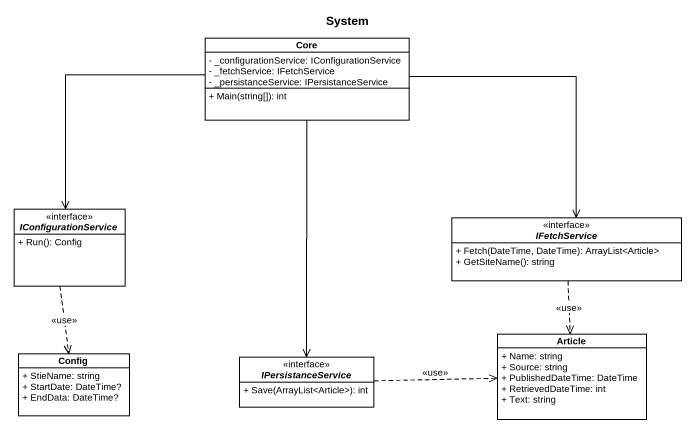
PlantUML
@startuml
title System
hide circle
hide empty members
skinparam classAttributeIconSize 0
class Core {
  - _configurationService: IConfigurationService
  - _fetchService: IFetchService
  - _persistanceService: IPersistanceService
  + Main(string[]): int
}
interface IConfigurationService {
  + Run(): Config
}
interface IFetchService {
  + Fetch(DateTime, DateTime): ArrayList<Article>
  + GetSiteName(): string
}
class Article {
  + Name: string
  + Source: string
  + PublishedDateTime: DateTime
  + RetrievedDateTime: int
  + Text: string
}
class Config {
  + StieName: string
  + StartDate: DateTime?
  + EndData: DateTime?
}
interface IPersistanceService {
  + Save(ArrayList<Article>): int
}
Core --> IConfigurationService
Core --> IFetchService
Core --> IPersistanceService
IConfigurationService ..> Config : <<use>>
IFetchService ..> Article : <<use>>
IPersistanceService .right.> Article : <<use>>
@enduml
